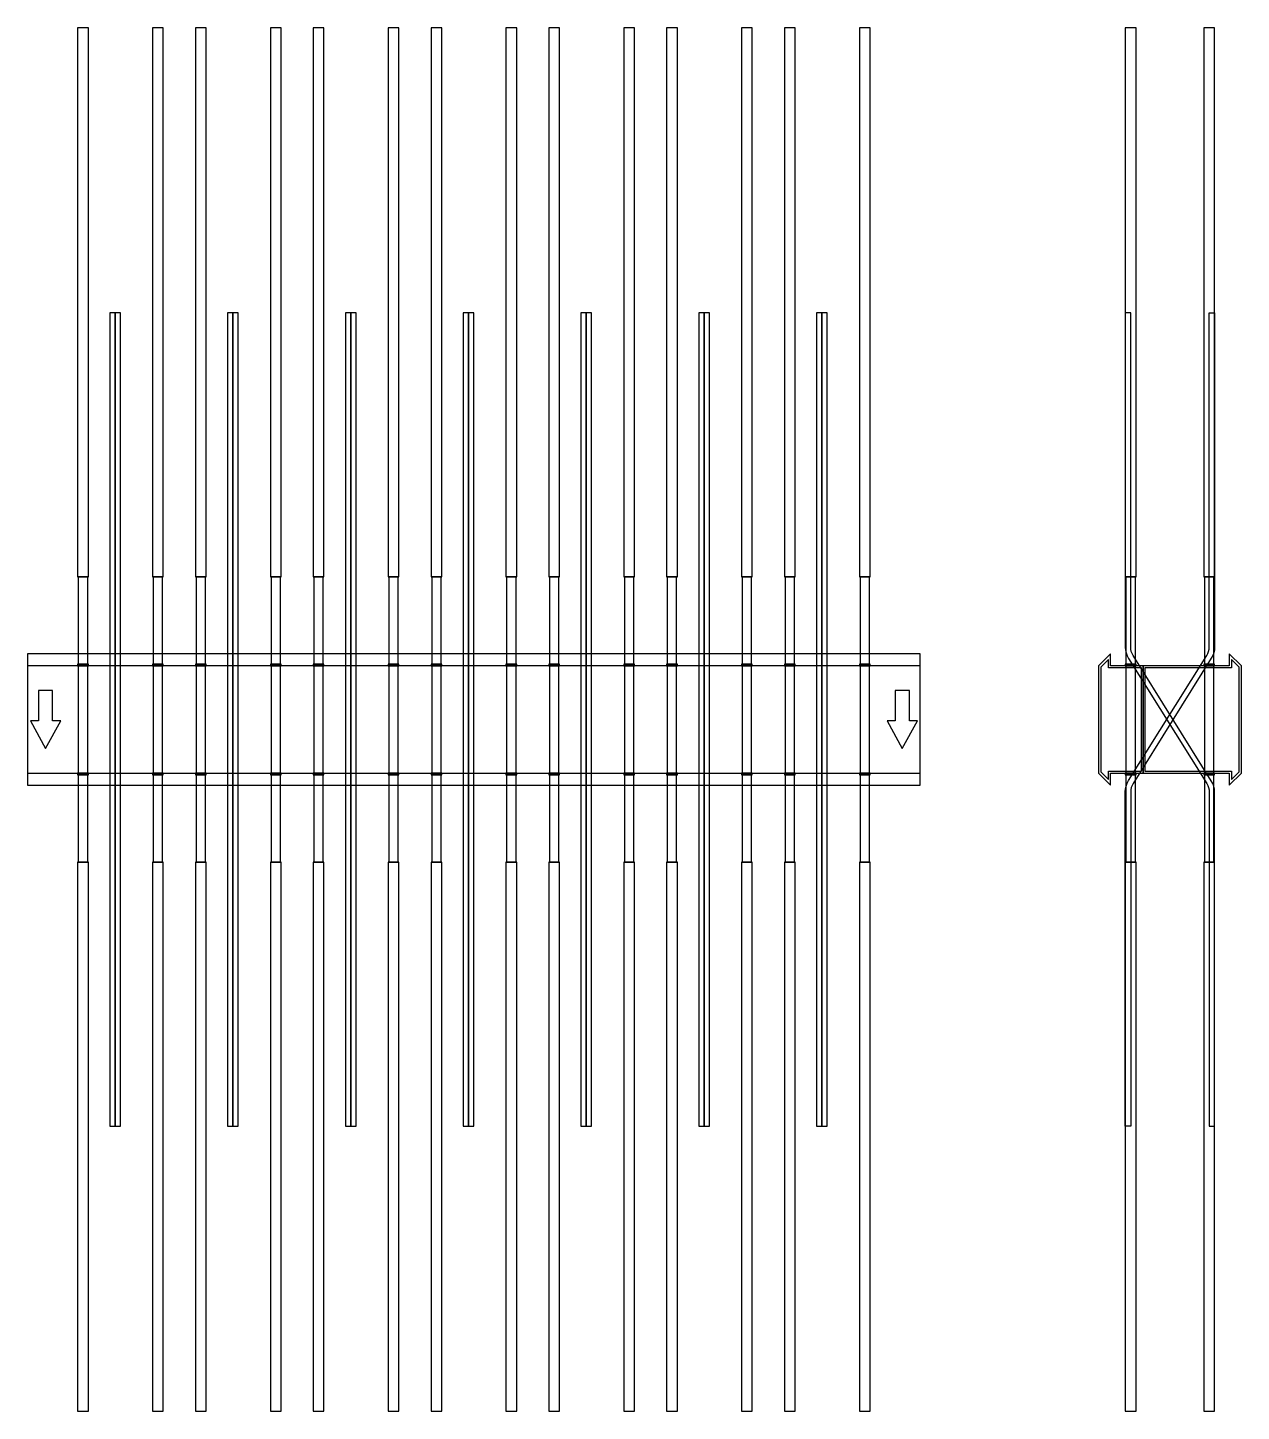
# Model space of a CAD drawing. Extents: x 0 to 1360, y -775 to 775.
import ezdxf

# ---------------------------------------------------------------- set-up
doc = ezdxf.new("R2010")
doc.units = 0
doc.layers.add('Halfen', color=7, linetype='CONTINUOUS')

msp = doc.modelspace()

# ---------------------------------------------------------------- linework, layer by layer
at = {"layer": 'Halfen', "color": 7}
for points in [[(68, 160), (68, 775), (56, 775), (56, 160)], [(152, 160), (152, 775), (140, 775), (140, 160)], [(200, 160), (200, 775), (188, 775), (188, 160)], [(284, 160), (284, 775), (272, 775), (272, 160)], [(332, 160), (332, 775), (320, 775), (320, 160)], [(416, 160), (416, 775), (404, 775), (404, 160)], [(464, 160), (464, 775), (452, 775), (452, 160)], [(548, 160), (548, 775), (536, 775), (536, 160)], [(596, 160), (596, 775), (584, 775), (584, 160)], [(680, 160), (680, 775), (668, 775), (668, 160)], [(728, 160), (728, 775), (716, 775), (716, 160)], [(812, 160), (812, 775), (800, 775), (800, 160)], [(860, 160), (860, 775), (848, 775), (848, 160)], [(944, 160), (944, 775), (932, 775), (932, 160)], [(1242, 160), (1242, 775), (1230, 775), (1230, 160)], [(1330, 160), (1330, 775), (1318, 775), (1318, 160)], [(98, -455.516), (98, 455.381), (92, 455.381), (92, -455.516)], [(104, -455.382), (104, 455.516), (98, 455.516), (98, -455.382)], [(230, -455.516), (230, 455.381), (224, 455.381), (224, -455.516)], [(236, -455.382), (236, 455.516), (230, 455.516), (230, -455.382)], [(362, -455.516), (362, 455.381), (356, 455.381), (356, -455.516)], [(368, -455.382), (368, 455.516), (362, 455.516), (362, -455.382)], [(494, -455.516), (494, 455.381), (488, 455.381), (488, -455.516)], [(500, -455.382), (500, 455.516), (494, 455.516), (494, -455.382)], [(626, -455.516), (626, 455.381), (620, 455.381), (620, -455.516)], [(632, -455.382), (632, 455.516), (626, 455.516), (626, -455.382)], [(758, -455.516), (758, 455.381), (752, 455.381), (752, -455.516)], [(764, -455.382), (764, 455.516), (758, 455.516), (758, -455.382)], [(890, -455.516), (890, 455.381), (884, 455.381), (884, -455.516)], [(896, -455.382), (896, 455.516), (890, 455.516), (890, -455.382)], [(1230, -455.382), (1230, -81.17), (1230.234, -77.83), (1230.93, -74.555), (1232.075, -71.408), (1233.647, -68.452), (1321.265, 71.766), (1322.444, 73.984), (1323.303, 76.343), (1323.825, 78.8), (1324, 81.305), (1324, 455.516), (1330, 455.516), (1330, 81.305), (1329.766, 77.965), (1329.07, 74.69), (1327.925, 71.543), (1326.353, 68.587), (1238.735, -71.631), (1237.556, -73.849), (1236.697, -76.208), (1236.175, -78.665), (1236, -81.17), (1236, -455.382)], [(1330, -455.516), (1330, -81.305), (1329.766, -77.965), (1329.07, -74.69), (1327.925, -71.543), (1326.353, -68.587), (1238.735, 71.631), (1237.556, 73.849), (1236.697, 76.208), (1236.175, 78.665), (1236, 81.17), (1236, 455.381), (1230, 455.381), (1230, 81.17), (1230.234, 77.83), (1230.93, 74.555), (1232.075, 71.408), (1233.647, 68.452), (1321.265, -71.766), (1322.444, -73.984), (1323.303, -76.343), (1323.825, -78.8), (1324, -81.305), (1324, -455.516)], [(67.25, 62), (67.25, 160), (56.75, 160), (56.75, 62)], [(151.25, 62), (151.25, 160), (140.75, 160), (140.75, 62)], [(199.25, 62), (199.25, 160), (188.75, 160), (188.75, 62)], [(283.25, 62), (283.25, 160), (272.75, 160), (272.75, 62)], [(331.25, 62), (331.25, 160), (320.75, 160), (320.75, 62)], [(415.25, 62), (415.25, 160), (404.75, 160), (404.75, 62)], [(463.25, 62), (463.25, 160), (452.75, 160), (452.75, 62)], [(547.25, 62), (547.25, 160), (536.75, 160), (536.75, 62)], [(595.25, 62), (595.25, 160), (584.75, 160), (584.75, 62)], [(679.25, 62), (679.25, 160), (668.75, 160), (668.75, 62)], [(727.25, 62), (727.25, 160), (716.75, 160), (716.75, 62)], [(811.25, 62), (811.25, 160), (800.75, 160), (800.75, 62)], [(859.25, 62), (859.25, 160), (848.75, 160), (848.75, 62)], [(943.25, 62), (943.25, 160), (932.75, 160), (932.75, 62)], [(1241.25, 62), (1241.25, 160), (1230.75, 160), (1230.75, 62)], [(1329.25, 62), (1329.25, 160), (1318.75, 160), (1318.75, 62)], [(0, -73.5), (1000, -73.5), (1000, 73.5), (0, 73.5)], [(68, 60), (68, 62), (56, 62), (56, 60)], [(152, 60), (152, 62), (140, 62), (140, 60)], [(200, 60), (200, 62), (188, 62), (188, 60)], [(284, 60), (284, 62), (272, 62), (272, 60)], [(332, 60), (332, 62), (320, 62), (320, 60)], [(416, 60), (416, 62), (404, 62), (404, 60)], [(464, 60), (464, 62), (452, 62), (452, 60)], [(548, 60), (548, 62), (536, 62), (536, 60)], [(596, 60), (596, 62), (584, 62), (584, 60)], [(680, 60), (680, 62), (668, 62), (668, 60)], [(728, 60), (728, 62), (716, 62), (716, 60)], [(812, 60), (812, 62), (800, 62), (800, 60)], [(860, 60), (860, 62), (848, 62), (848, 60)], [(944, 60), (944, 62), (932, 62), (932, 60)], [(1250, -60), (1250, 60), (1213.5, 60), (1213.5, 73.5), (1200, 60), (1200, -60), (1213.5, -73.5), (1213.5, -60)], [(1248, -58), (1248, 58), (1211, 58), (1211, 67.25), (1202.5, 58.75), (1202.5, -58.75), (1211, -67.25), (1211, -58)], [(1242, 60), (1242, 62), (1230, 62), (1230, 60)], [(1360, -60), (1360, 60), (1346.5, 73.5), (1346.5, 60), (1250, 60), (1250, -60), (1346.5, -60), (1346.5, -73.5)], [(1357.5, -58.75), (1357.5, 58.75), (1349, 67.25), (1349, 58), (1252, 58), (1252, -58), (1349, -58), (1349, -67.25)], [(1330, 60), (1330, 62), (1318, 62), (1318, 60)], [(0, -60), (1000, -60), (1000, 60), (0, 60)], [(67.25, -60), (67.25, 60), (56.75, 60), (56.75, -60)], [(151.25, -60), (151.25, 60), (140.75, 60), (140.75, -60)], [(199.25, -60), (199.25, 60), (188.75, 60), (188.75, -60)], [(283.25, -60), (283.25, 60), (272.75, 60), (272.75, -60)], [(331.25, -60), (331.25, 60), (320.75, 60), (320.75, -60)], [(415.25, -60), (415.25, 60), (404.75, 60), (404.75, -60)], [(463.25, -60), (463.25, 60), (452.75, 60), (452.75, -60)], [(547.25, -60), (547.25, 60), (536.75, 60), (536.75, -60)], [(595.25, -60), (595.25, 60), (584.75, 60), (584.75, -60)], [(679.25, -60), (679.25, 60), (668.75, 60), (668.75, -60)], [(727.25, -60), (727.25, 60), (716.75, 60), (716.75, -60)], [(811.25, -60), (811.25, 60), (800.75, 60), (800.75, -60)], [(859.25, -60), (859.25, 60), (848.75, 60), (848.75, -60)], [(943.25, -60), (943.25, 60), (932.75, 60), (932.75, -60)], [(1241.25, -60), (1241.25, 60), (1230.75, 60), (1230.75, -60)], [(1329.25, -60), (1329.25, 60), (1318.75, 60), (1318.75, -60)], [(20, -32.5), (37, -1.5), (28, -1.5), (28, 32.5), (12, 32.5), (12, -1.5), (3, -1.5)], [(980, -32.5), (997, -1.5), (988, -1.5), (988, 32.5), (972, 32.5), (972, -1.5), (963, -1.5)], [(68, -62), (68, -60), (56, -60), (56, -62)], [(67.25, -160), (67.25, -62), (56.75, -62), (56.75, -160)], [(152, -62), (152, -60), (140, -60), (140, -62)], [(151.25, -160), (151.25, -62), (140.75, -62), (140.75, -160)], [(200, -62), (200, -60), (188, -60), (188, -62)], [(199.25, -160), (199.25, -62), (188.75, -62), (188.75, -160)], [(284, -62), (284, -60), (272, -60), (272, -62)], [(283.25, -160), (283.25, -62), (272.75, -62), (272.75, -160)], [(332, -62), (332, -60), (320, -60), (320, -62)], [(331.25, -160), (331.25, -62), (320.75, -62), (320.75, -160)], [(416, -62), (416, -60), (404, -60), (404, -62)], [(415.25, -160), (415.25, -62), (404.75, -62), (404.75, -160)], [(464, -62), (464, -60), (452, -60), (452, -62)], [(463.25, -160), (463.25, -62), (452.75, -62), (452.75, -160)], [(548, -62), (548, -60), (536, -60), (536, -62)], [(547.25, -160), (547.25, -62), (536.75, -62), (536.75, -160)], [(596, -62), (596, -60), (584, -60), (584, -62)], [(595.25, -160), (595.25, -62), (584.75, -62), (584.75, -160)], [(680, -62), (680, -60), (668, -60), (668, -62)], [(679.25, -160), (679.25, -62), (668.75, -62), (668.75, -160)], [(728, -62), (728, -60), (716, -60), (716, -62)], [(727.25, -160), (727.25, -62), (716.75, -62), (716.75, -160)], [(812, -62), (812, -60), (800, -60), (800, -62)], [(811.25, -160), (811.25, -62), (800.75, -62), (800.75, -160)], [(860, -62), (860, -60), (848, -60), (848, -62)], [(859.25, -160), (859.25, -62), (848.75, -62), (848.75, -160)], [(944, -62), (944, -60), (932, -60), (932, -62)], [(943.25, -160), (943.25, -62), (932.75, -62), (932.75, -160)], [(1242, -62), (1242, -60), (1230, -60), (1230, -62)], [(1241.25, -160), (1241.25, -62), (1230.75, -62), (1230.75, -160)], [(1330, -62), (1330, -60), (1318, -60), (1318, -62)], [(1329.25, -160), (1329.25, -62), (1318.75, -62), (1318.75, -160)], [(68, -775), (68, -160), (56, -160), (56, -775)], [(152, -775), (152, -160), (140, -160), (140, -775)], [(200, -775), (200, -160), (188, -160), (188, -775)], [(284, -775), (284, -160), (272, -160), (272, -775)], [(332, -775), (332, -160), (320, -160), (320, -775)], [(416, -775), (416, -160), (404, -160), (404, -775)], [(464, -775), (464, -160), (452, -160), (452, -775)], [(548, -775), (548, -160), (536, -160), (536, -775)], [(596, -775), (596, -160), (584, -160), (584, -775)], [(680, -775), (680, -160), (668, -160), (668, -775)], [(728, -775), (728, -160), (716, -160), (716, -775)], [(812, -775), (812, -160), (800, -160), (800, -775)], [(860, -775), (860, -160), (848, -160), (848, -775)], [(944, -775), (944, -160), (932, -160), (932, -775)], [(1242, -775), (1242, -160), (1230, -160), (1230, -775)], [(1330, -775), (1330, -160), (1318, -160), (1318, -775)]]:
    msp.add_lwpolyline(points, close=True, dxfattribs=at)

doc.saveas('drawing.dxf')
